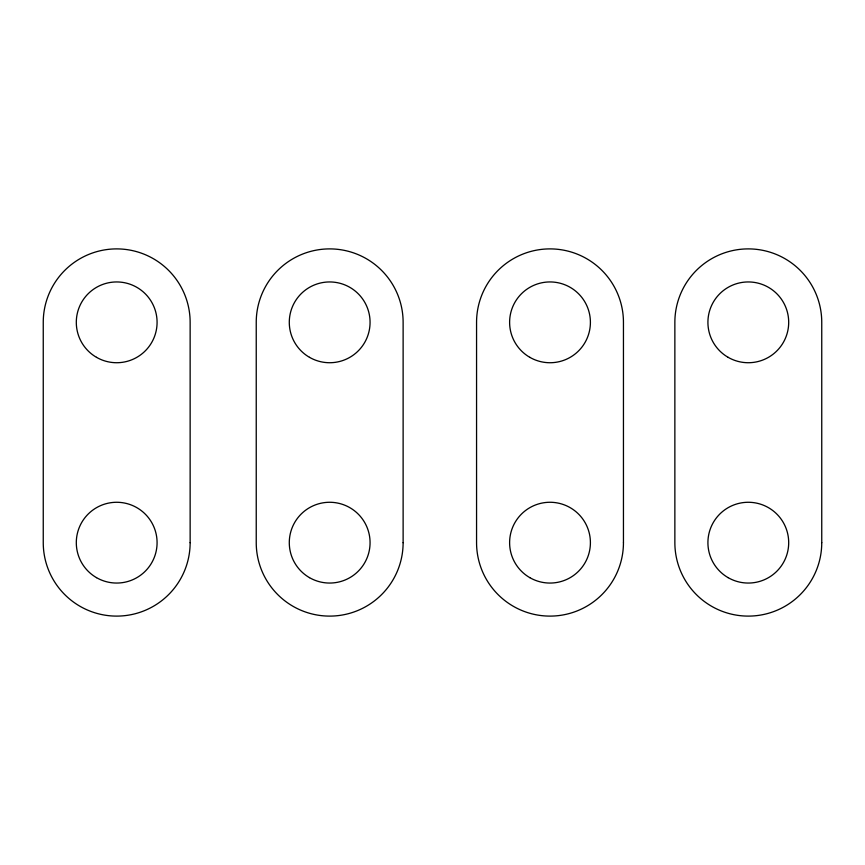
<?xml version="1.0" encoding="UTF-8"?>
<svg xmlns="http://www.w3.org/2000/svg" width="865" height="865" viewBox="0 0 865 865"><rect width="100%" height="100%" fill="white"/><g stroke="black" fill="none" stroke-linecap="round" stroke-linejoin="round"><path stroke-width="1.3" d="M821.75 542.669L821.75 322.331A73.439 73.439 0 0 0 748.312 248.893A73.439 73.439 0 0 0 674.862 322.331L674.862 542.669A73.439 73.439 0 0 0 748.312 616.107A73.439 73.439 0 0 0 821.75 542.669M623.449 542.669L623.449 322.331A73.439 73.439 0 0 0 550.01 248.893A73.439 73.439 0 0 0 476.561 322.331L476.561 542.669A73.439 73.439 0 0 0 550.01 616.107A73.439 73.439 0 0 0 623.449 542.669M403.122 542.669L403.122 322.331A73.439 73.439 0 0 0 329.684 248.893A73.439 73.439 0 0 0 256.235 322.331L256.235 542.669A73.439 73.439 0 0 0 329.684 616.107A73.439 73.439 0 0 0 403.122 542.669M190.138 542.669L190.138 322.331A73.439 73.439 0 0 0 116.689 248.893A73.439 73.439 0 0 0 43.25 322.331L43.25 542.669A73.439 73.439 0 0 0 116.689 616.107A73.439 73.439 0 0 0 190.138 542.669M96.502 357.321A40.395 40.395 0 0 0 157.084 322.331A40.395 40.395 0 0 0 96.502 287.353A40.395 40.395 0 0 0 96.502 357.321M96.502 577.647A40.395 40.395 0 0 0 157.084 542.669A40.395 40.395 0 0 0 96.502 507.679A40.395 40.395 0 0 0 96.502 577.647M309.486 357.321A40.395 40.395 0 0 0 370.069 322.331A40.395 40.395 0 0 0 309.486 287.353A40.395 40.395 0 0 0 309.486 357.321M309.486 577.647A40.395 40.395 0 0 0 370.069 542.669A40.395 40.395 0 0 0 309.486 507.679A40.395 40.395 0 0 0 309.486 577.647M529.812 357.321A40.395 40.395 0 0 0 590.406 322.331A40.395 40.395 0 0 0 529.812 287.353A40.395 40.395 0 0 0 529.812 357.321M529.812 577.647A40.395 40.395 0 0 0 590.406 542.669A40.395 40.395 0 0 0 529.812 507.679A40.395 40.395 0 0 0 529.812 577.647M728.114 357.321A40.395 40.395 0 0 0 788.696 322.331A40.395 40.395 0 0 0 728.114 287.353A40.395 40.395 0 0 0 728.114 357.321M728.114 577.647A40.395 40.395 0 0 0 788.696 542.669A40.395 40.395 0 0 0 728.114 507.679A40.395 40.395 0 0 0 728.114 577.647"/></g></svg>
